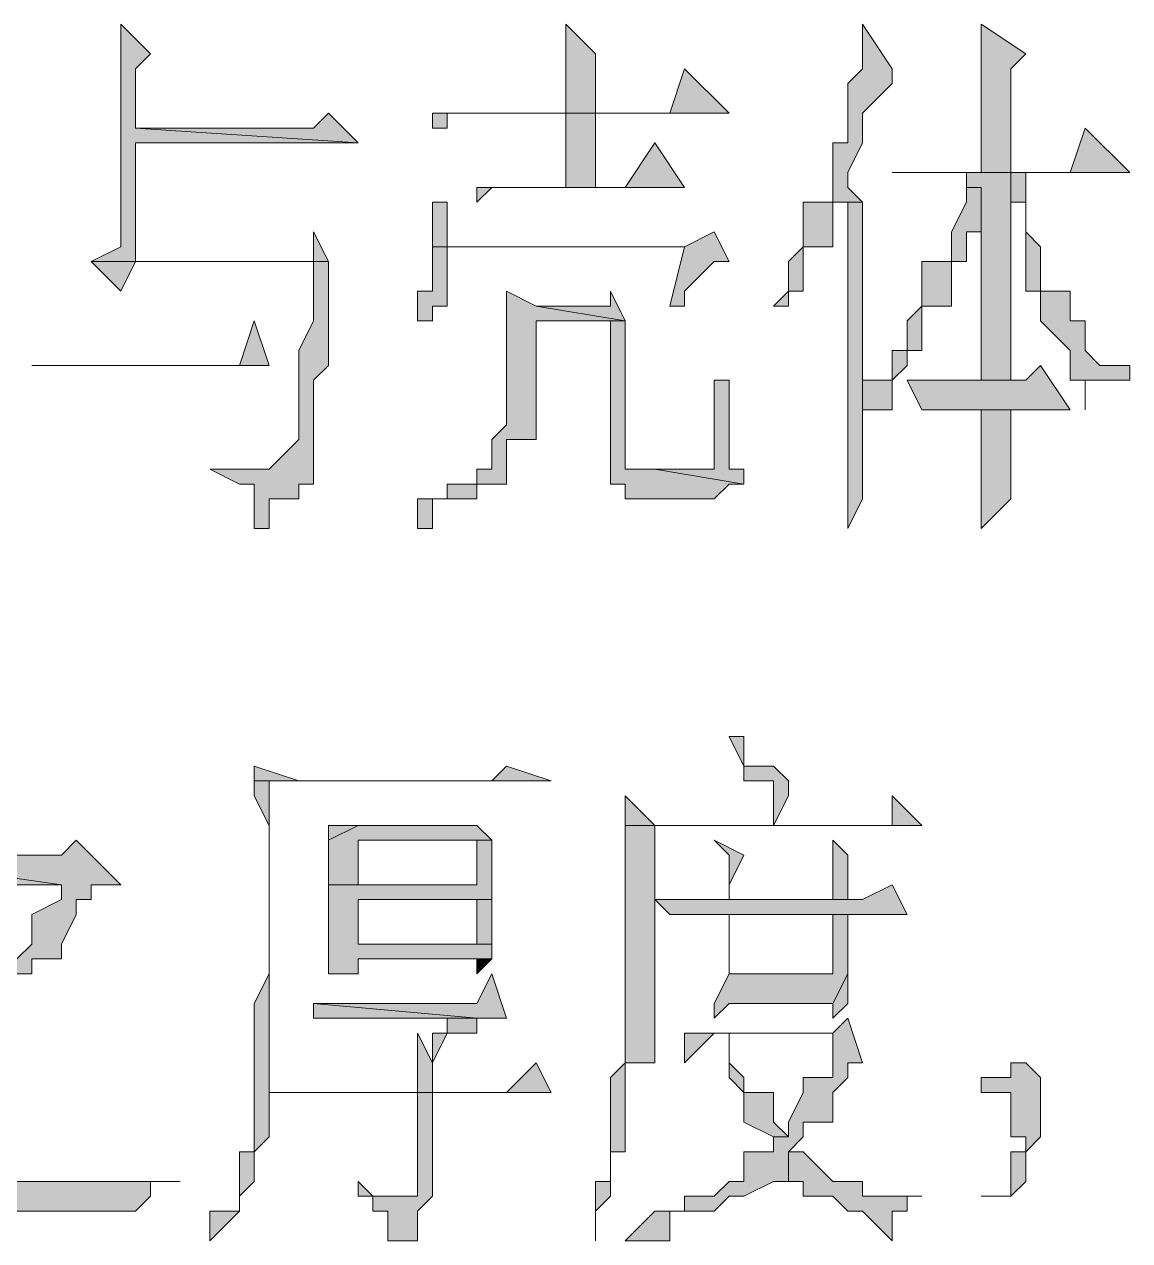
# Model space of a CAD drawing. Header units: millimetres. Extents: x 20 to 821, y 1 to 1134.
# Drawn here: x 728.19 to 741.6, y 598.46 to 613.22 of the extents above; entities that cross this region are included whole.
import ezdxf

# ---------------------------------------------------------------- set-up
doc = ezdxf.new("R2010")
doc.units = ezdxf.units.MM
doc.layers.add('1', color=7, linetype='Continuous')

msp = doc.modelspace()

# ---------------------------------------------------------------- hatches: boundary and pattern name
h = msp.add_hatch(color=0)
h.dxf.hatch_style = 2
h.paths.add_polyline_path([(729.36, 613.221732), (729.36, 610.521732), (729, 610.341732), (731.7, 610.341732), (731.7, 609.981732), (731.7, 609.621732), (731.52, 609.261732), (731.52, 608.361732), (731.52, 608.181732), (731.16, 607.821732), (730.44, 607.821732), (730.8, 607.641732), (730.98, 607.641732), (730.98, 607.461732), (730.98, 607.101732), (731.16, 607.101732), (731.16, 607.461732), (731.52, 607.461732), (731.52, 607.641732), (731.7, 607.641732), (731.7, 608.901732), (731.88, 609.081732), (731.88, 610.341732), (729.54, 610.341732), (729.54, 611.781732), (732.24, 611.781732), (729.54, 611.961732), (729.54, 612.681732), (729.72, 612.861732)])
h = msp.add_hatch(color=0)
h.dxf.hatch_style = 2
h.paths.add_polyline_path([(734.76, 613.221732), (734.76, 612.141732), (735.12, 612.141732), (735.12, 612.861732)])
h = msp.add_hatch(color=0)
h.dxf.hatch_style = 2
h.paths.add_polyline_path([(738.36, 613.221732), (738.36, 612.681732), (738.18, 612.501732), (738.18, 611.781732), (738, 611.781732), (738, 611.061732), (737.64, 611.061732), (737.64, 610.521732), (737.46, 610.341732), (737.46, 609.981732), (737.28, 609.801732), (737.46, 609.801732), (737.46, 609.981732), (737.64, 609.981732), (737.64, 610.341732), (737.64, 610.521732), (738, 610.521732), (738, 611.061732), (738.18, 611.061732), (738.36, 611.061732), (738.18, 611.241732), (738.18, 611.421732), (738.36, 611.781732), (738.36, 612.141732), (738.72, 612.501732), (738.72, 612.681732)])
h = msp.add_hatch(color=0)
h.dxf.hatch_style = 2
h.paths.add_polyline_path([(739.8, 613.221732), (739.8, 611.421732), (740.16, 611.421732), (740.16, 612.681732), (740.34, 612.861732)])
h = msp.add_hatch(color=0)
h.dxf.hatch_style = 2
h.paths.add_polyline_path([(736.2, 612.681732), (736.02, 612.141732), (733.14, 612.141732), (733.14, 611.961732), (733.32, 611.961732), (733.32, 612.141732), (736.74, 612.141732)])
h = msp.add_hatch(color=0)
h.dxf.hatch_style = 2
h.paths.add_polyline_path([(731.88, 612.141732), (731.7, 611.961732), (729.54, 611.961732), (732.24, 611.781732)])
h = msp.add_hatch(color=0)
h.dxf.hatch_style = 2
h.paths.add_polyline_path([(734.76, 611.241732), (735.12, 611.241732), (735.12, 612.141732), (734.76, 612.141732)])
h = msp.add_hatch(color=0)
h.dxf.hatch_style = 2
h.paths.add_polyline_path([(741.06, 611.961732), (740.88, 611.421732), (738.72, 611.421732), (738.9, 611.421732), (741.6, 611.421732)])
h = msp.add_hatch(color=0)
h.dxf.hatch_style = 2
h.paths.add_polyline_path([(735.84, 611.781732), (735.48, 611.241732), (733.68, 611.241732), (733.68, 611.061732), (733.86, 611.241732), (736.2, 611.241732)])
h = msp.add_hatch(color=0)
h.dxf.hatch_style = 2
h.paths.add_polyline_path([(739.62, 611.421732), (739.62, 611.241732), (739.8, 611.241732), (739.8, 608.901732), (740.16, 608.901732), (740.16, 611.421732)])
h = msp.add_hatch(color=0)
h.dxf.hatch_style = 2
h.paths.add_polyline_path([(740.34, 611.421732), (739.62, 611.421732), (740.16, 611.421732), (740.16, 611.061732), (740.34, 611.061732), (740.34, 609.981732), (740.52, 609.981732), (740.52, 609.621732), (740.88, 609.261732), (740.88, 608.901732), (741.06, 608.901732), (741.06, 608.541732), (741.06, 608.901732), (741.6, 608.901732), (741.6, 609.081732), (741.24, 609.081732), (741.06, 609.261732), (741.06, 609.621732), (740.88, 609.621732), (740.88, 609.981732), (740.52, 609.981732), (740.52, 610.521732), (740.34, 610.701732)])
h = msp.add_hatch(color=0)
h.dxf.hatch_style = 2
h.paths.add_polyline_path([(739.62, 611.241732), (739.62, 611.061732), (739.44, 610.701732), (739.44, 610.341732), (739.08, 610.341732), (739.08, 609.801732), (738.9, 609.621732), (738.9, 609.261732), (738.72, 609.261732), (738.72, 608.901732), (738.36, 608.901732), (738.36, 608.541732), (738.72, 608.541732), (738.72, 608.901732), (738.9, 609.081732), (738.9, 609.261732), (739.08, 609.261732), (739.08, 609.801732), (739.44, 609.801732), (739.44, 610.341732), (739.62, 610.341732), (739.62, 610.701732), (739.8, 610.701732), (739.8, 611.241732)])
h = msp.add_hatch(color=0)
h.dxf.hatch_style = 2
h.paths.add_polyline_path([(733.32, 611.061732), (733.14, 611.061732), (733.14, 610.701732), (733.14, 610.521732), (733.32, 610.521732)])
h = msp.add_hatch(color=0)
h.dxf.hatch_style = 2
h.paths.add_polyline_path([(738.36, 611.061732), (738.18, 611.061732), (738.18, 608.361732), (738.18, 607.101732), (738.36, 607.461732)])
h = msp.add_hatch(color=0)
h.dxf.hatch_style = 2
h.paths.add_polyline_path([(731.7, 610.701732), (731.7, 610.341732), (729.54, 610.341732), (731.88, 610.341732)])
h = msp.add_hatch(color=0)
h.dxf.hatch_style = 2
h.paths.add_polyline_path([(736.56, 610.701732), (736.2, 610.521732), (733.14, 610.521732), (736.2, 610.521732), (736.02, 609.801732), (736.2, 609.801732), (736.2, 609.981732), (736.56, 610.341732), (736.74, 610.341732)])
h = msp.add_hatch(color=0)
h.dxf.hatch_style = 2
h.paths.add_polyline_path([(733.14, 610.521732), (733.14, 609.981732), (732.96, 609.981732), (732.96, 609.621732), (733.14, 609.621732), (733.14, 609.801732), (733.32, 609.801732), (733.32, 610.521732), (736.2, 610.521732)])
h = msp.add_hatch(color=0)
h.dxf.hatch_style = 2
h.paths.add_polyline_path([(729, 610.341732), (729.36, 609.981732), (729.54, 610.341732), (731.7, 610.341732)])
h = msp.add_hatch(color=0)
h.dxf.hatch_style = 2
h.paths.add_polyline_path([(734.04, 609.981732), (734.04, 608.361732), (733.86, 608.181732), (733.86, 607.821732), (733.68, 607.821732), (733.68, 607.641732), (733.32, 607.641732), (733.32, 607.461732), (733.14, 607.461732), (732.96, 607.461732), (732.96, 607.101732), (733.14, 607.101732), (733.14, 607.461732), (733.32, 607.461732), (733.68, 607.461732), (733.68, 607.641732), (734.04, 607.641732), (734.04, 607.821732), (734.04, 608.181732), (734.4, 608.181732), (734.4, 609.621732), (735.3, 609.621732), (735.48, 609.621732), (734.4, 609.801732)])
h = msp.add_hatch(color=0)
h.dxf.hatch_style = 2
h.paths.add_polyline_path([(735.3, 609.981732), (735.3, 609.801732), (734.4, 609.801732), (735.48, 609.621732)])
h = msp.add_hatch(color=0)
h.dxf.hatch_style = 2
h.paths.add_polyline_path([(730.98, 609.621732), (730.8, 609.081732), (728.28, 609.081732), (728.64, 609.081732), (731.16, 609.081732)])
h = msp.add_hatch(color=0)
h.dxf.hatch_style = 2
h.paths.add_polyline_path([(735.48, 609.621732), (735.3, 609.621732), (735.3, 608.181732), (735.3, 607.641732), (735.48, 607.641732), (735.48, 607.461732), (735.84, 607.461732), (736.56, 607.461732), (736.74, 607.641732), (736.92, 607.641732), (735.84, 607.821732), (735.48, 607.821732), (735.48, 608.181732)])
h = msp.add_hatch(color=0)
h.dxf.hatch_style = 2
h.paths.add_polyline_path([(740.52, 609.081732), (740.34, 608.901732), (738.9, 608.901732), (739.08, 608.541732), (740.88, 608.541732)])
h = msp.add_hatch(color=0)
h.dxf.hatch_style = 2
h.paths.add_polyline_path([(736.74, 608.901732), (736.56, 608.901732), (736.56, 608.541732), (736.56, 607.821732), (735.84, 607.821732), (736.92, 607.641732), (736.92, 607.821732), (736.74, 607.821732)])
h = msp.add_hatch(color=0)
h.dxf.hatch_style = 2
h.paths.add_polyline_path([(740.16, 608.541732), (739.8, 608.541732), (739.8, 608.361732), (739.8, 607.101732), (740.16, 607.461732)])
h = msp.add_hatch(color=0)
h.dxf.hatch_style = 2
h.paths.add_polyline_path([(730.44, 607.821732), (731.16, 607.821732), (730.98, 607.821732)])
h = msp.add_hatch(color=0)
h.dxf.hatch_style = 2
h.paths.add_polyline_path([(736.92, 604.581732), (736.74, 604.581732), (736.92, 604.221732), (736.92, 604.041732), (737.28, 604.041732), (737.28, 603.501732), (737.46, 603.861732), (737.46, 604.041732), (737.28, 604.221732), (736.92, 604.221732)])
h = msp.add_hatch(color=0)
h.dxf.hatch_style = 2
h.paths.add_polyline_path([(734.04, 604.221732), (733.86, 604.041732), (730.98, 604.041732), (730.98, 603.861732), (731.16, 603.501732), (731.16, 601.701732), (730.98, 601.341732), (730.98, 599.721732), (730.98, 599.541732), (730.8, 599.541732), (730.8, 598.821732), (730.44, 598.821732), (730.44, 598.461732), (730.8, 598.821732), (730.8, 599.001732), (730.98, 599.181732), (730.98, 599.541732), (731.16, 599.721732), (731.16, 604.041732), (734.58, 604.041732)])
h = msp.add_hatch(color=0)
h.dxf.hatch_style = 2
h.paths.add_polyline_path([(730.98, 604.221732), (730.98, 604.041732), (731.52, 604.041732)])
h = msp.add_hatch(color=0)
h.dxf.hatch_style = 2
h.paths.add_polyline_path([(738.72, 603.861732), (738.72, 603.501732), (737.28, 603.501732), (735.48, 603.501732), (735.48, 603.321732), (735.48, 600.621732), (735.3, 600.441732), (735.3, 599.181732), (735.12, 599.181732), (735.12, 598.461732), (735.12, 598.821732), (735.3, 599.001732), (735.3, 599.541732), (735.48, 599.541732), (735.48, 600.621732), (735.84, 600.621732), (735.84, 603.501732), (739.08, 603.501732)])
h = msp.add_hatch(color=0)
h.dxf.hatch_style = 2
h.paths.add_polyline_path([(735.48, 603.861732), (735.48, 603.501732), (735.84, 603.501732)])
h = msp.add_hatch(color=0)
h.dxf.hatch_style = 2
h.paths.add_polyline_path([(733.68, 603.501732), (732.24, 603.501732), (731.88, 603.321732), (731.88, 602.781732), (732.24, 602.781732), (732.24, 603.321732), (733.68, 603.321732), (733.86, 603.321732)])
h = msp.add_hatch(color=0)
h.dxf.hatch_style = 2
h.paths.add_polyline_path([(731.88, 603.501732), (731.88, 603.321732), (732.24, 603.501732)])
h = msp.add_hatch(color=0)
h.dxf.hatch_style = 2
h.paths.add_polyline_path([(728.82, 603.321732), (728.64, 603.141732), (726.12, 603.141732), (728.64, 602.781732), (728.64, 602.601732), (728.28, 602.421732), (728.28, 602.061732), (728.1, 601.881732), (728.1, 601.701732), (727.92, 601.701732), (727.92, 601.341732), (727.56, 601.161732), (727.56, 600.981732), (727.38, 600.981732), (727.38, 600.621732), (727.2, 600.441732), (726.84, 600.261732), (726.84, 599.901732), (726.66, 599.901732), (726.48, 599.721732), (726.84, 599.721732), (726.84, 599.541732), (727.2, 599.541732), (727.2, 599.181732), (727.38, 599.181732), (727.38, 599.001732), (727.92, 599.001732), (727.92, 598.821732), (729.54, 598.821732), (729.72, 599.001732), (729.72, 599.181732), (728.64, 599.181732), (727.56, 599.181732), (727.56, 599.541732), (727.2, 599.541732), (727.2, 599.721732), (726.84, 599.901732), (727.2, 599.901732), (727.2, 600.261732), (727.38, 600.441732), (727.38, 600.621732), (727.56, 600.621732), (727.56, 600.981732), (727.92, 600.981732), (727.92, 601.161732), (728.1, 601.341732), (728.1, 601.701732), (728.28, 601.701732), (728.28, 601.881732), (728.64, 601.881732), (728.64, 602.061732), (728.82, 602.421732), (728.82, 602.601732), (729, 602.601732), (729, 602.781732), (729.36, 602.781732)])
h = msp.add_hatch(color=0)
h.dxf.hatch_style = 2
h.paths.add_polyline_path([(733.86, 603.321732), (733.68, 603.321732), (733.68, 602.781732), (731.88, 602.781732), (731.88, 602.601732), (731.88, 601.701732), (732.24, 601.701732), (732.24, 601.881732), (733.68, 601.881732), (733.86, 601.881732), (733.86, 602.061732), (732.24, 602.061732), (732.24, 602.601732), (733.86, 602.601732), (733.86, 602.781732)])
h = msp.add_hatch(color=0)
h.dxf.hatch_style = 2
h.paths.add_polyline_path([(736.56, 603.321732), (736.74, 603.141732), (736.74, 602.601732), (736.74, 602.781732), (736.92, 603.141732)])
h = msp.add_hatch(color=0)
h.dxf.hatch_style = 2
h.paths.add_polyline_path([(738, 603.321732), (738, 602.601732), (738.18, 602.601732), (738.18, 603.141732)])
h = msp.add_hatch(color=0)
h.dxf.hatch_style = 2
h.paths.add_polyline_path([(726.12, 603.141732), (726.12, 602.781732), (726.48, 602.781732), (728.64, 602.781732)])
h = msp.add_hatch(color=0)
h.dxf.hatch_style = 2
h.paths.add_polyline_path([(738.72, 602.781732), (738.36, 602.601732), (735.84, 602.601732), (736.02, 602.421732), (738.9, 602.421732)])
h = msp.add_hatch(color=0)
h.dxf.hatch_style = 2
h.paths.add_polyline_path([(733.86, 602.601732), (733.68, 602.601732), (733.68, 602.061732), (732.24, 602.061732), (733.86, 602.061732)])
h = msp.add_hatch(color=0)
h.dxf.hatch_style = 2
h.paths.add_polyline_path([(738.18, 602.421732), (738, 602.421732), (738, 601.701732), (736.74, 601.701732), (736.56, 601.341732), (736.56, 601.161732), (736.74, 601.341732), (738, 601.341732), (738.18, 601.701732)])
h = msp.add_hatch(color=0)
h.dxf.hatch_style = 2
h.paths.add_polyline_path([(736.74, 602.421732), (736.74, 601.701732)])
h = msp.add_hatch(color=0)
h.dxf.hatch_style = 2
h.paths.add_polyline_path([(733.86, 601.881732), (733.68, 601.881732), (733.68, 601.701732)])
h = msp.add_hatch(color=0)
h.dxf.hatch_style = 2
h.paths.add_polyline_path([(733.86, 601.701732), (733.68, 601.341732), (731.7, 601.341732), (733.68, 601.161732), (733.32, 601.161732), (733.32, 600.981732), (733.14, 600.981732), (733.14, 600.621732), (733.32, 600.981732), (733.68, 600.981732), (733.68, 601.161732), (734.04, 601.161732)])
h = msp.add_hatch(color=0)
h.dxf.hatch_style = 2
h.paths.add_polyline_path([(738.18, 601.701732), (738, 601.341732), (738, 601.161732), (738.18, 601.341732)])
h = msp.add_hatch(color=0)
h.dxf.hatch_style = 2
h.paths.add_polyline_path([(731.7, 601.341732), (731.7, 601.161732), (731.88, 601.161732), (733.68, 601.161732)])
h = msp.add_hatch(color=0)
h.dxf.hatch_style = 2
h.paths.add_polyline_path([(738.18, 601.161732), (738, 600.981732), (736.2, 600.981732), (738, 600.981732), (738, 600.441732), (737.64, 600.441732), (737.64, 600.261732), (737.46, 599.901732), (737.46, 599.721732), (737.28, 599.721732), (737.28, 599.541732), (736.92, 599.541732), (736.92, 599.181732), (736.74, 599.181732), (736.56, 599.001732), (736.2, 599.001732), (736.2, 598.821732), (735.84, 598.821732), (735.48, 598.461732), (736.02, 598.461732), (736.02, 598.821732), (736.56, 598.821732), (736.74, 599.001732), (736.92, 599.001732), (737.28, 599.181732), (737.46, 599.181732), (737.46, 599.541732), (737.64, 599.541732), (737.46, 599.541732), (737.64, 599.721732), (737.64, 599.901732), (738, 599.901732), (738, 600.261732), (738.18, 600.441732), (738.18, 600.621732), (738.36, 600.621732)])
h = msp.add_hatch(color=0)
h.dxf.hatch_style = 2
h.paths.add_polyline_path([(732.96, 600.981732), (732.96, 600.261732), (733.14, 600.261732), (733.14, 600.621732)])
h = msp.add_hatch(color=0)
h.dxf.hatch_style = 2
h.paths.add_polyline_path([(736.2, 600.981732), (736.2, 600.621732), (736.56, 600.981732), (738, 600.981732)])
h = msp.add_hatch(color=0)
h.dxf.hatch_style = 2
h.paths.add_polyline_path([(736.74, 600.981732), (736.74, 600.441732), (736.92, 600.261732), (736.92, 599.901732), (737.28, 599.721732), (737.46, 599.721732), (737.28, 599.901732), (737.28, 600.261732), (736.92, 600.261732), (736.92, 600.441732), (736.74, 600.621732)])
h = msp.add_hatch(color=0)
h.dxf.hatch_style = 2
h.paths.add_polyline_path([(734.4, 600.621732), (734.04, 600.261732), (731.16, 600.261732), (731.52, 600.261732), (734.58, 600.261732)])
h = msp.add_hatch(color=0)
h.dxf.hatch_style = 2
h.paths.add_polyline_path([(740.34, 600.621732), (740.16, 600.621732), (740.16, 600.441732), (739.8, 600.441732), (739.8, 600.261732), (740.16, 600.261732), (740.16, 599.901732), (740.16, 599.721732), (740.34, 599.721732), (740.34, 599.541732), (740.16, 599.541732), (740.16, 599.001732), (739.8, 599.001732), (740.16, 599.001732), (740.34, 599.181732), (740.34, 599.541732), (740.52, 599.721732), (740.52, 600.441732)])
h = msp.add_hatch(color=0)
h.dxf.hatch_style = 2
h.paths.add_polyline_path([(733.14, 600.261732), (732.96, 600.261732), (732.96, 599.181732), (732.96, 599.001732), (732.6, 599.001732), (732.24, 599.001732), (732.42, 599.001732), (732.42, 598.821732), (732.6, 598.821732), (732.6, 598.461732), (732.96, 598.461732), (732.96, 598.821732), (733.14, 599.001732)])
h = msp.add_hatch(color=0)
h.dxf.hatch_style = 2
h.paths.add_polyline_path([(737.64, 599.541732), (737.46, 599.541732), (737.46, 599.181732), (737.64, 599.181732), (737.64, 599.001732), (738, 599.001732), (738.18, 598.821732), (738.36, 598.821732), (738.72, 598.461732), (738.72, 598.821732), (738.9, 598.821732), (738.9, 599.001732), (739.08, 599.001732), (738.72, 599.001732), (738.36, 599.001732), (738.36, 599.181732), (738, 599.181732)])
h = msp.add_hatch(color=0)
h.dxf.hatch_style = 2
h.paths.add_polyline_path([(730.08, 599.181732), (728.64, 599.181732), (729.72, 599.181732)])
h = msp.add_hatch(color=0)
h.dxf.hatch_style = 2
h.paths.add_polyline_path([(732.24, 599.181732), (732.24, 599.001732), (732.6, 599.001732), (732.42, 599.001732)])

# ---------------------------------------------------------------- linework, layer by layer
at = {"layer": '1', "color": 0, "lineweight": 5}
for points in [[(729.36, 613.221732), (729.36, 610.521732), (729, 610.341732), (731.7, 610.341732), (731.7, 609.981732), (731.7, 609.621732), (731.52, 609.261732), (731.52, 608.361732), (731.52, 608.181732), (731.16, 607.821732), (730.44, 607.821732), (730.8, 607.641732), (730.98, 607.641732), (730.98, 607.461732), (730.98, 607.101732), (731.16, 607.101732), (731.16, 607.461732), (731.52, 607.461732), (731.52, 607.641732), (731.7, 607.641732), (731.7, 608.901732), (731.88, 609.081732), (731.88, 610.341732), (729.54, 610.341732), (729.54, 611.781732), (732.24, 611.781732), (729.54, 611.961732), (729.54, 612.681732), (729.72, 612.861732), (729.36, 613.221732)], [(734.76, 613.221732), (734.76, 612.141732), (735.12, 612.141732), (735.12, 612.861732), (734.76, 613.221732)], [(738.36, 613.221732), (738.36, 612.681732), (738.18, 612.501732), (738.18, 611.781732), (738, 611.781732), (738, 611.061732), (737.64, 611.061732), (737.64, 610.521732), (737.46, 610.341732), (737.46, 609.981732), (737.28, 609.801732), (737.46, 609.801732), (737.46, 609.981732), (737.64, 609.981732), (737.64, 610.341732), (737.64, 610.521732), (738, 610.521732), (738, 611.061732), (738.18, 611.061732), (738.36, 611.061732), (738.18, 611.241732), (738.18, 611.421732), (738.36, 611.781732), (738.36, 612.141732), (738.72, 612.501732), (738.72, 612.681732), (738.36, 613.221732)], [(739.8, 613.221732), (739.8, 611.421732), (740.16, 611.421732), (740.16, 612.681732), (740.34, 612.861732), (739.8, 613.221732)], [(736.2, 612.681732), (736.02, 612.141732), (733.14, 612.141732), (733.14, 611.961732), (733.32, 611.961732), (733.32, 612.141732), (736.74, 612.141732), (736.2, 612.681732)], [(731.88, 612.141732), (731.7, 611.961732), (729.54, 611.961732), (732.24, 611.781732), (731.88, 612.141732)], [(734.76, 611.241732), (735.12, 611.241732), (735.12, 612.141732), (734.76, 612.141732), (734.76, 611.241732)], [(741.06, 611.961732), (740.88, 611.421732), (738.72, 611.421732), (738.9, 611.421732), (741.6, 611.421732), (741.06, 611.961732)], [(735.84, 611.781732), (735.48, 611.241732), (733.68, 611.241732), (733.68, 611.061732), (733.86, 611.241732), (736.2, 611.241732), (735.84, 611.781732)], [(739.62, 611.421732), (739.62, 611.241732), (739.8, 611.241732), (739.8, 608.901732), (740.16, 608.901732), (740.16, 611.421732), (739.62, 611.421732)], [(740.34, 611.421732), (739.62, 611.421732), (740.16, 611.421732), (740.16, 611.061732), (740.34, 611.061732), (740.34, 609.981732), (740.52, 609.981732), (740.52, 609.621732), (740.88, 609.261732), (740.88, 608.901732), (741.06, 608.901732), (741.06, 608.541732), (741.06, 608.901732), (741.6, 608.901732), (741.6, 609.081732), (741.24, 609.081732), (741.06, 609.261732), (741.06, 609.621732), (740.88, 609.621732), (740.88, 609.981732), (740.52, 609.981732), (740.52, 610.521732), (740.34, 610.701732), (740.34, 611.421732)], [(739.62, 611.241732), (739.62, 611.061732), (739.44, 610.701732), (739.44, 610.341732), (739.08, 610.341732), (739.08, 609.801732), (738.9, 609.621732), (738.9, 609.261732), (738.72, 609.261732), (738.72, 608.901732), (738.36, 608.901732), (738.36, 608.541732), (738.72, 608.541732), (738.72, 608.901732), (738.9, 609.081732), (738.9, 609.261732), (739.08, 609.261732), (739.08, 609.801732), (739.44, 609.801732), (739.44, 610.341732), (739.62, 610.341732), (739.62, 610.701732), (739.8, 610.701732), (739.8, 611.241732), (739.62, 611.241732)], [(733.32, 611.061732), (733.14, 611.061732), (733.14, 610.701732), (733.14, 610.521732), (733.32, 610.521732), (733.32, 611.061732)], [(738.36, 611.061732), (738.18, 611.061732), (738.18, 608.361732), (738.18, 607.101732), (738.36, 607.461732), (738.36, 611.061732)], [(731.7, 610.701732), (731.7, 610.341732), (729.54, 610.341732), (731.88, 610.341732), (731.7, 610.701732)], [(736.56, 610.701732), (736.2, 610.521732), (733.14, 610.521732), (736.2, 610.521732), (736.02, 609.801732), (736.2, 609.801732), (736.2, 609.981732), (736.56, 610.341732), (736.74, 610.341732), (736.56, 610.701732)], [(733.14, 610.521732), (733.14, 609.981732), (732.96, 609.981732), (732.96, 609.621732), (733.14, 609.621732), (733.14, 609.801732), (733.32, 609.801732), (733.32, 610.521732), (736.2, 610.521732), (733.14, 610.521732)], [(729, 610.341732), (729.36, 609.981732), (729.54, 610.341732), (731.7, 610.341732), (729, 610.341732)], [(734.04, 609.981732), (734.04, 608.361732), (733.86, 608.181732), (733.86, 607.821732), (733.68, 607.821732), (733.68, 607.641732), (733.32, 607.641732), (733.32, 607.461732), (733.14, 607.461732), (732.96, 607.461732), (732.96, 607.101732), (733.14, 607.101732), (733.14, 607.461732), (733.32, 607.461732), (733.68, 607.461732), (733.68, 607.641732), (734.04, 607.641732), (734.04, 607.821732), (734.04, 608.181732), (734.4, 608.181732), (734.4, 609.621732), (735.3, 609.621732), (735.48, 609.621732), (734.4, 609.801732), (734.04, 609.981732)], [(735.3, 609.981732), (735.3, 609.801732), (734.4, 609.801732), (735.48, 609.621732), (735.3, 609.981732)], [(730.98, 609.621732), (730.8, 609.081732), (728.28, 609.081732), (728.64, 609.081732), (731.16, 609.081732), (730.98, 609.621732)], [(735.48, 609.621732), (735.3, 609.621732), (735.3, 608.181732), (735.3, 607.641732), (735.48, 607.641732), (735.48, 607.461732), (735.84, 607.461732), (736.56, 607.461732), (736.74, 607.641732), (736.92, 607.641732), (735.84, 607.821732), (735.48, 607.821732), (735.48, 608.181732), (735.48, 609.621732)], [(740.52, 609.081732), (740.34, 608.901732), (738.9, 608.901732), (739.08, 608.541732), (740.88, 608.541732), (740.52, 609.081732)], [(736.74, 608.901732), (736.56, 608.901732), (736.56, 608.541732), (736.56, 607.821732), (735.84, 607.821732), (736.92, 607.641732), (736.92, 607.821732), (736.74, 607.821732), (736.74, 608.901732)], [(740.16, 608.541732), (739.8, 608.541732), (739.8, 608.361732), (739.8, 607.101732), (740.16, 607.461732), (740.16, 608.541732)], [(730.44, 607.821732), (731.16, 607.821732), (730.98, 607.821732), (730.44, 607.821732)], [(736.92, 604.581732), (736.74, 604.581732), (736.92, 604.221732), (736.92, 604.041732), (737.28, 604.041732), (737.28, 603.501732), (737.46, 603.861732), (737.46, 604.041732), (737.28, 604.221732), (736.92, 604.221732), (736.92, 604.581732)], [(734.04, 604.221732), (733.86, 604.041732), (730.98, 604.041732), (730.98, 603.861732), (731.16, 603.501732), (731.16, 601.701732), (730.98, 601.341732), (730.98, 599.721732), (730.98, 599.721732), (730.98, 599.541732), (730.8, 599.541732), (730.8, 598.821732), (730.44, 598.821732), (730.44, 598.461732), (730.8, 598.821732), (730.8, 599.001732), (730.98, 599.181732), (730.98, 599.541732), (731.16, 599.721732), (731.16, 604.041732), (734.58, 604.041732), (734.04, 604.221732)], [(730.98, 604.221732), (730.98, 604.041732), (731.52, 604.041732), (730.98, 604.221732)], [(738.72, 603.861732), (738.72, 603.501732), (737.28, 603.501732), (735.48, 603.501732), (735.48, 603.321732), (735.48, 600.621732), (735.48, 600.621732), (735.3, 600.441732), (735.3, 599.181732), (735.12, 599.181732), (735.12, 598.461732), (735.12, 598.821732), (735.3, 599.001732), (735.3, 599.541732), (735.48, 599.541732), (735.48, 600.621732), (735.84, 600.621732), (735.84, 603.501732), (739.08, 603.501732), (738.72, 603.861732)], [(735.48, 603.861732), (735.48, 603.501732), (735.84, 603.501732), (735.48, 603.861732)], [(733.68, 603.501732), (732.24, 603.501732), (731.88, 603.321732), (731.88, 602.781732), (732.24, 602.781732), (732.24, 603.321732), (733.68, 603.321732), (733.86, 603.321732), (733.68, 603.501732)], [(731.88, 603.501732), (731.88, 603.321732), (732.24, 603.501732), (731.88, 603.501732)], [(728.82, 603.321732), (728.64, 603.141732), (726.12, 603.141732), (728.64, 602.781732), (728.64, 602.601732), (728.28, 602.421732), (728.28, 602.061732), (728.1, 601.881732)], [(728.1, 601.701732), (728.28, 601.701732), (728.28, 601.881732), (728.64, 601.881732), (728.64, 602.061732), (728.82, 602.421732), (728.82, 602.601732), (729, 602.601732), (729, 602.781732), (729.36, 602.781732), (728.82, 603.321732)], [(733.86, 603.321732), (733.68, 603.321732), (733.68, 602.781732), (731.88, 602.781732), (731.88, 602.601732), (731.88, 601.701732), (732.24, 601.701732), (732.24, 601.881732), (733.68, 601.881732), (733.86, 601.881732), (733.86, 602.061732), (732.24, 602.061732), (732.24, 602.601732), (733.86, 602.601732), (733.86, 602.781732), (733.86, 603.321732)], [(736.56, 603.321732), (736.74, 603.141732), (736.74, 602.601732), (736.74, 602.781732), (736.92, 603.141732), (736.56, 603.321732)], [(738, 603.321732), (738, 602.601732), (738.18, 602.601732), (738.18, 603.141732), (738, 603.321732)], [(726.12, 603.141732), (726.12, 602.781732), (726.48, 602.781732), (728.64, 602.781732), (726.12, 603.141732)], [(738.72, 602.781732), (738.36, 602.601732), (735.84, 602.601732), (736.02, 602.421732), (738.9, 602.421732), (738.72, 602.781732)], [(733.86, 602.601732), (733.68, 602.601732), (733.68, 602.061732), (732.24, 602.061732), (733.86, 602.061732), (733.86, 602.601732)], [(738.18, 602.421732), (738, 602.421732), (738, 601.701732), (736.74, 601.701732), (736.56, 601.341732), (736.56, 601.161732), (736.74, 601.341732), (738, 601.341732), (738.18, 601.701732), (738.18, 602.421732)], [(736.74, 602.421732), (736.74, 601.701732), (736.74, 602.421732)], [(733.86, 601.881732), (733.68, 601.881732), (733.68, 601.701732), (733.86, 601.881732)], [(733.86, 601.701732), (733.68, 601.341732), (731.7, 601.341732), (733.68, 601.161732), (733.32, 601.161732), (733.32, 600.981732), (733.14, 600.981732), (733.14, 600.621732), (733.32, 600.981732), (733.68, 600.981732), (733.68, 601.161732), (734.04, 601.161732), (733.86, 601.701732)], [(738.18, 601.701732), (738, 601.341732), (738, 601.161732), (738.18, 601.341732), (738.18, 601.701732)], [(731.7, 601.341732), (731.7, 601.161732), (731.88, 601.161732), (733.68, 601.161732), (731.7, 601.341732)], [(738.18, 601.161732), (738, 600.981732), (736.2, 600.981732), (738, 600.981732), (738, 600.441732), (737.64, 600.441732), (737.64, 600.261732), (737.46, 599.901732), (737.46, 599.721732), (737.28, 599.721732), (737.28, 599.541732), (736.92, 599.541732), (736.92, 599.181732), (736.74, 599.181732), (736.56, 599.001732), (736.56, 599.001732), (736.2, 599.001732), (736.2, 598.821732), (735.84, 598.821732), (735.48, 598.461732), (736.02, 598.461732), (736.02, 598.821732), (736.56, 598.821732), (736.74, 599.001732), (736.92, 599.001732), (737.28, 599.181732), (737.46, 599.181732), (737.46, 599.541732), (737.64, 599.541732), (737.46, 599.541732), (737.64, 599.721732), (737.64, 599.901732), (738, 599.901732), (738, 600.261732), (738.18, 600.441732), (738.18, 600.621732), (738.36, 600.621732), (738.18, 601.161732)], [(732.96, 600.981732), (732.96, 600.261732), (733.14, 600.261732), (733.14, 600.621732), (732.96, 600.981732)], [(736.2, 600.981732), (736.2, 600.621732), (736.56, 600.981732), (738, 600.981732), (736.2, 600.981732)], [(736.74, 600.981732), (736.74, 600.441732), (736.92, 600.261732), (736.92, 599.901732), (737.28, 599.721732), (737.46, 599.721732), (737.28, 599.901732), (737.28, 600.261732), (736.92, 600.261732), (736.92, 600.441732), (736.74, 600.621732), (736.74, 600.981732)], [(734.4, 600.621732), (734.04, 600.261732), (731.16, 600.261732), (731.52, 600.261732), (734.58, 600.261732), (734.4, 600.621732)], [(740.34, 600.621732), (740.16, 600.621732), (740.16, 600.441732), (739.8, 600.441732), (739.8, 600.261732), (740.16, 600.261732), (740.16, 599.901732), (740.16, 599.721732), (740.34, 599.721732), (740.34, 599.541732), (740.16, 599.541732), (740.16, 599.001732), (739.8, 599.001732), (740.16, 599.001732), (740.16, 599.001732), (740.34, 599.181732), (740.34, 599.541732), (740.52, 599.721732), (740.52, 600.441732), (740.34, 600.621732)], [(733.14, 600.261732), (732.96, 600.261732), (732.96, 599.181732), (732.96, 599.001732), (732.6, 599.001732), (732.24, 599.001732), (732.42, 599.001732), (732.42, 598.821732), (732.6, 598.821732), (732.6, 598.461732), (732.96, 598.461732), (732.96, 598.821732), (733.14, 599.001732), (733.14, 600.261732)], [(737.64, 599.541732), (737.46, 599.541732), (737.46, 599.181732), (737.64, 599.181732), (737.64, 599.001732), (738, 599.001732), (738.18, 598.821732), (738.36, 598.821732), (738.72, 598.461732), (738.72, 598.821732), (738.9, 598.821732), (738.9, 599.001732), (739.08, 599.001732), (738.72, 599.001732), (738.72, 599.001732), (738.36, 599.001732), (738.36, 599.181732), (738, 599.181732), (737.64, 599.541732)], [(727.92, 598.821732), (729.54, 598.821732), (729.72, 599.001732), (729.72, 599.181732), (728.64, 599.181732), (727.56, 599.181732)], [(730.08, 599.181732), (728.64, 599.181732), (729.72, 599.181732), (730.08, 599.181732)], [(732.24, 599.181732), (732.24, 599.001732), (732.6, 599.001732), (732.42, 599.001732), (732.24, 599.181732)]]:
    msp.add_lwpolyline(points, dxfattribs=at)

doc.saveas('drawing.dxf')
